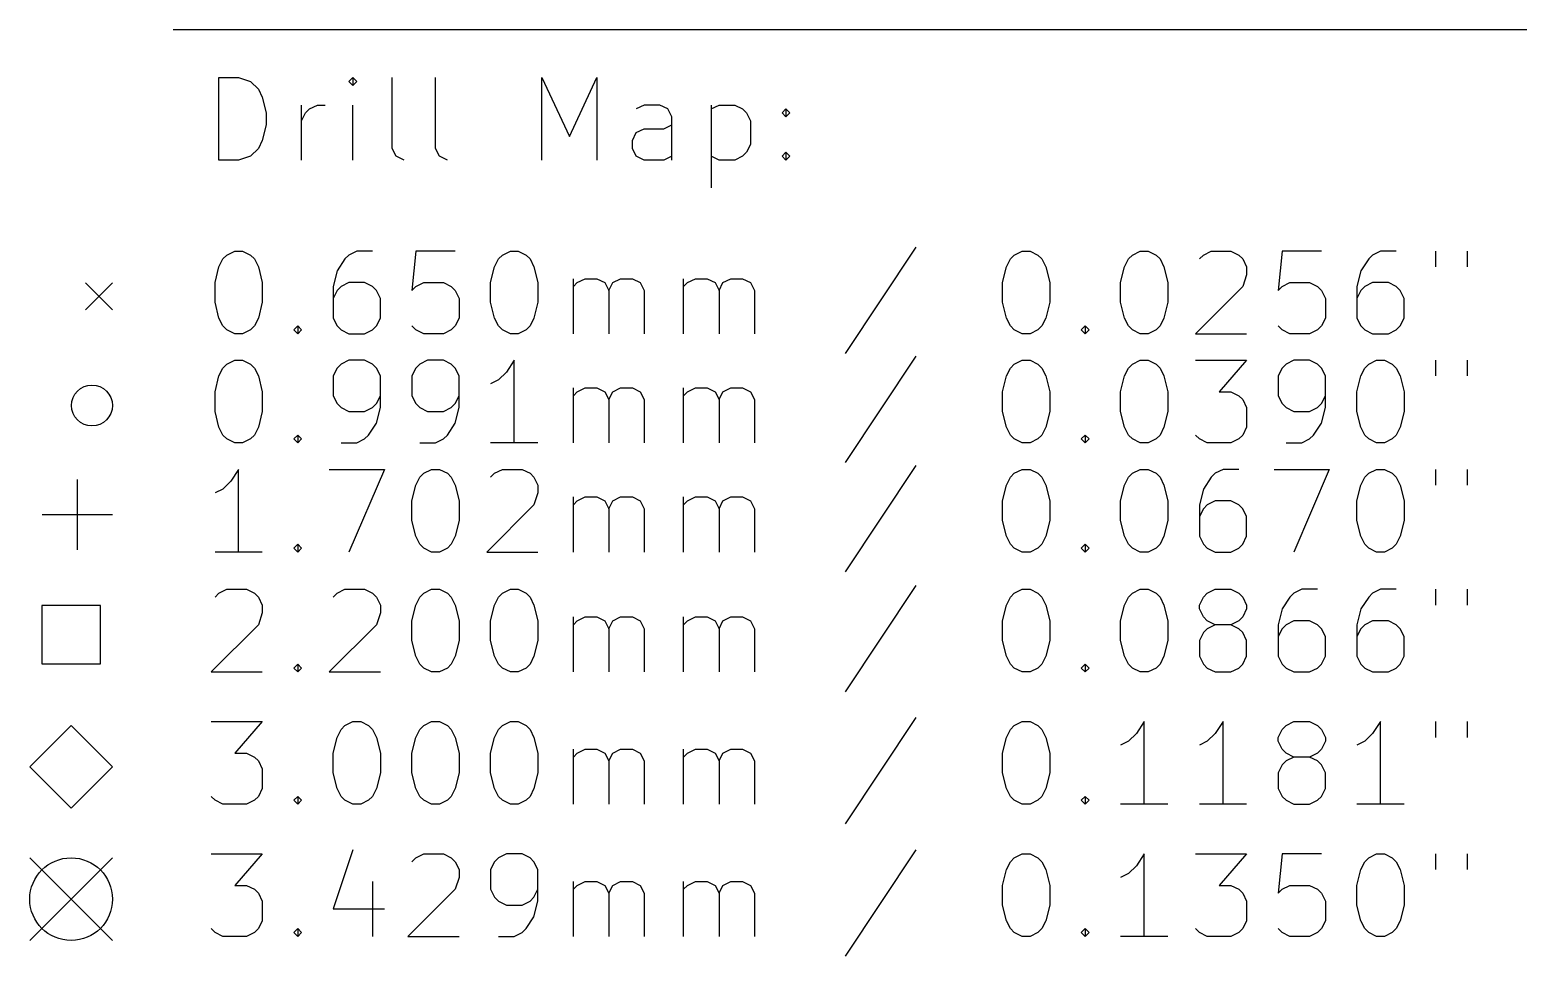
# Model space of a CAD drawing. Extents: x 72.3 to 144.3, y -105.6 to -13.5.
# Drawn here: x 72.33 to 108.33, y -105.29 to -82.88 of the extents above; entities that cross this region are included whole.
import ezdxf

# ---------------------------------------------------------------- set-up
doc = ezdxf.new("R2010")
doc.units = 0
doc.layers.add('BLACK', color=7, linetype='CONTINUOUS')

msp = doc.modelspace()

# ---------------------------------------------------------------- linework, layer by layer
at = {"layer": 'BLACK', "linetype": 'CONTINUOUS'}
for p, q in [((140.25, -82.875), (75.7916, -82.875)), ((76.9012, -86.0297), (76.9012, -84.0297)), ((76.9012, -84.0297), (77.3773, -84.0297)), ((77.3773, -84.0297), (77.6631, -84.125)), ((77.6631, -84.125), (77.8535, -84.3154)), ((80.1392, -84.0297), (80.044, -84.125)), ((80.044, -84.125), (80.1392, -84.2202)), ((80.2345, -84.125), (80.1392, -84.0297)), ((80.1392, -84.0297), (80.1392, -84.2202)), ((80.1392, -84.2202), (80.2345, -84.125)), ((81.0916, -85.744), (81.0916, -84.0297)), ((82.1392, -85.744), (82.1392, -84.0297)), ((84.7107, -86.0297), (84.7107, -84.0297)), ((84.7107, -84.0297), (85.3773, -85.4583)), ((85.3773, -85.4583), (86.044, -84.0297)), ((86.044, -84.0297), (86.044, -86.0297)), ((77.8535, -84.3154), (77.9488, -84.5059)), ((77.9488, -84.5059), (78.044, -84.8869)), ((78.044, -84.8869), (78.044, -85.1726)), ((78.9012, -86.0297), (78.9012, -84.6964)), ((78.9012, -85.0773), (78.9964, -84.8869)), ((78.9964, -84.8869), (79.0916, -84.7916)), ((79.0916, -84.7916), (79.2821, -84.6964)), ((79.2821, -84.6964), (79.4726, -84.6964)), ((80.1392, -86.0297), (80.1392, -84.6964)), ((87.1869, -84.6964), (86.9964, -84.7916)), ((87.5678, -84.6964), (87.1869, -84.6964)), ((87.7583, -84.7916), (87.5678, -84.6964)), ((87.8535, -84.9821), (87.7583, -84.7916)), ((88.8059, -84.6964), (88.8059, -86.6964)), ((88.8059, -84.7916), (88.9964, -84.6964)), ((88.9964, -84.6964), (89.3773, -84.6964)), ((89.3773, -84.6964), (89.5678, -84.7916)), ((89.5678, -84.7916), (89.6631, -84.8869)), ((89.6631, -84.8869), (89.7583, -85.0773)), ((90.5202, -84.8869), (90.6154, -84.7916)), ((90.6154, -84.9821), (90.5202, -84.8869)), ((90.6154, -84.7916), (90.7107, -84.8869)), ((90.6154, -84.7916), (90.6154, -84.9821)), ((90.7107, -84.8869), (90.6154, -84.9821)), ((78.044, -85.1726), (77.9488, -85.5535)), ((86.9964, -85.3631), (87.1869, -85.2678)), ((87.1869, -85.2678), (87.6631, -85.2678)), ((87.6631, -85.2678), (87.8535, -85.1726)), ((87.8535, -86.0297), (87.8535, -84.9821)), ((89.7583, -85.0773), (89.7583, -85.6488)), ((77.9488, -85.5535), (77.8535, -85.744)), ((86.9012, -85.5535), (86.9964, -85.3631)), ((86.9012, -85.744), (86.9012, -85.5535)), ((89.7583, -85.6488), (89.6631, -85.8392)), ((77.3773, -86.0297), (76.9012, -86.0297)), ((77.6631, -85.9345), (77.3773, -86.0297)), ((77.8535, -85.744), (77.6631, -85.9345)), ((81.1869, -85.9345), (81.0916, -85.744)), ((81.3773, -86.0297), (81.1869, -85.9345)), ((82.2345, -85.9345), (82.1392, -85.744)), ((82.425, -86.0297), (82.2345, -85.9345)), ((86.9964, -85.9345), (86.9012, -85.744)), ((87.1869, -86.0297), (86.9964, -85.9345)), ((87.6631, -86.0297), (87.1869, -86.0297)), ((87.8535, -85.9345), (87.6631, -86.0297)), ((88.9964, -86.0297), (88.8059, -85.9345)), ((89.3773, -86.0297), (88.9964, -86.0297)), ((89.5678, -85.9345), (89.3773, -86.0297)), ((89.6631, -85.8392), (89.5678, -85.9345)), ((90.5202, -85.9345), (90.6154, -85.8392)), ((90.6154, -86.0297), (90.5202, -85.9345)), ((90.6154, -85.8392), (90.7107, -85.9345)), ((90.6154, -85.8392), (90.6154, -86.0297)), ((90.7107, -85.9345), (90.6154, -86.0297)), ((93.7583, -88.1345), (92.044, -90.7059)), ((76.9012, -88.6107), (76.9964, -88.4202)), ((76.9964, -88.4202), (77.0916, -88.325)), ((77.0916, -88.325), (77.2821, -88.2297)), ((77.2821, -88.2297), (77.4726, -88.2297)), ((77.4726, -88.2297), (77.6631, -88.325)), ((77.6631, -88.325), (77.7583, -88.4202)), ((77.7583, -88.4202), (77.8535, -88.6107)), ((79.9488, -88.4202), (79.7583, -88.7059)), ((80.044, -88.325), (79.9488, -88.4202)), ((80.2345, -88.2297), (80.044, -88.325)), ((80.6154, -88.2297), (80.2345, -88.2297)), ((81.6631, -88.2297), (81.5678, -89.1821)), ((82.6154, -88.2297), (81.6631, -88.2297)), ((83.5678, -88.6107), (83.6631, -88.4202)), ((83.6631, -88.4202), (83.7583, -88.325)), ((83.7583, -88.325), (83.9488, -88.2297)), ((83.9488, -88.2297), (84.1392, -88.2297)), ((84.1392, -88.2297), (84.3297, -88.325)), ((84.3297, -88.325), (84.425, -88.4202)), ((84.425, -88.4202), (84.5202, -88.6107)), ((95.9488, -88.6107), (96.044, -88.4202)), ((96.044, -88.4202), (96.1392, -88.325)), ((96.1392, -88.325), (96.3297, -88.2297)), ((96.3297, -88.2297), (96.5202, -88.2297)), ((96.5202, -88.2297), (96.7107, -88.325)), ((96.7107, -88.325), (96.8059, -88.4202)), ((96.8059, -88.4202), (96.9012, -88.6107)), ((98.8059, -88.6107), (98.9012, -88.4202)), ((98.9012, -88.4202), (98.9964, -88.325)), ((98.9964, -88.325), (99.1869, -88.2297)), ((99.1869, -88.2297), (99.3773, -88.2297)), ((99.3773, -88.2297), (99.5678, -88.325)), ((99.5678, -88.325), (99.6631, -88.4202)), ((99.6631, -88.4202), (99.7583, -88.6107)), ((100.615, -88.4202), (100.711, -88.325)), ((100.711, -88.325), (100.901, -88.2297)), ((100.901, -88.2297), (101.377, -88.2297)), ((101.377, -88.2297), (101.568, -88.325)), ((101.568, -88.325), (101.663, -88.4202)), ((101.663, -88.4202), (101.758, -88.6107)), ((102.615, -88.2297), (102.52, -89.1821)), ((103.568, -88.2297), (102.615, -88.2297)), ((104.711, -88.4202), (104.52, -88.7059)), ((104.806, -88.325), (104.711, -88.4202)), ((104.996, -88.2297), (104.806, -88.325)), ((105.377, -88.2297), (104.996, -88.2297)), ((106.33, -88.2297), (106.33, -88.6107)), ((107.092, -88.2297), (107.092, -88.6107)), ((76.8059, -88.9916), (76.9012, -88.6107)), ((77.8535, -88.6107), (77.9488, -88.9916)), ((79.7583, -88.7059), (79.6631, -89.0869)), ((83.4726, -88.9916), (83.5678, -88.6107)), ((84.5202, -88.6107), (84.6154, -88.9916)), ((85.4726, -90.2297), (85.4726, -88.8964)), ((85.5678, -88.9916), (85.7583, -88.8964)), ((85.7583, -88.8964), (86.044, -88.8964)), ((86.044, -88.8964), (86.2345, -88.9916)), ((86.425, -88.9916), (86.6154, -88.8964)), ((86.6154, -88.8964), (86.9012, -88.8964)), ((86.9012, -88.8964), (87.0916, -88.9916)), ((88.1392, -90.2297), (88.1392, -88.8964)), ((88.2345, -88.9916), (88.425, -88.8964)), ((88.425, -88.8964), (88.7107, -88.8964)), ((88.7107, -88.8964), (88.9012, -88.9916)), ((89.0916, -88.9916), (89.2821, -88.8964)), ((89.2821, -88.8964), (89.5678, -88.8964)), ((89.5678, -88.8964), (89.7583, -88.9916)), ((95.8535, -88.9916), (95.9488, -88.6107)), ((96.9012, -88.6107), (96.9964, -88.9916)), ((98.7107, -88.9916), (98.8059, -88.6107)), ((99.7583, -88.6107), (99.8535, -88.9916)), ((101.758, -88.8012), (101.663, -89.0869)), ((101.758, -88.6107), (101.758, -88.8012)), ((104.52, -88.7059), (104.425, -89.0869)), ((73.675, -89), (74.325, -89.65)), ((74.325, -89), (73.675, -89.65)), ((76.8059, -89.4678), (76.8059, -88.9916)), ((77.9488, -88.9916), (77.9488, -89.4678)), ((79.6631, -89.0869), (79.6631, -89.8488)), ((79.7583, -89.1821), (79.6631, -89.3726)), ((79.8535, -89.0869), (79.7583, -89.1821)), ((80.044, -88.9916), (79.8535, -89.0869)), ((80.425, -88.9916), (80.044, -88.9916)), ((80.6154, -89.0869), (80.425, -88.9916)), ((80.7107, -89.1821), (80.6154, -89.0869)), ((80.8059, -89.3726), (80.7107, -89.1821)), ((81.5678, -89.1821), (81.6631, -89.0869)), ((81.6631, -89.0869), (81.8535, -88.9916)), ((81.8535, -88.9916), (82.3297, -88.9916)), ((82.3297, -88.9916), (82.5202, -89.0869)), ((82.5202, -89.0869), (82.6154, -89.1821)), ((82.6154, -89.1821), (82.7107, -89.3726)), ((83.4726, -89.4678), (83.4726, -88.9916)), ((84.6154, -88.9916), (84.6154, -89.4678)), ((85.4726, -89.0869), (85.5678, -88.9916)), ((86.2345, -88.9916), (86.3297, -89.1821)), ((86.3297, -89.1821), (86.425, -88.9916)), ((86.3297, -89.1821), (86.3297, -90.2297)), ((87.0916, -88.9916), (87.1869, -89.1821)), ((87.1869, -89.1821), (87.1869, -90.2297)), ((88.1392, -89.0869), (88.2345, -88.9916)), ((88.9012, -88.9916), (88.9964, -89.1821)), ((88.9964, -89.1821), (89.0916, -88.9916)), ((88.9964, -89.1821), (88.9964, -90.2297)), ((89.7583, -88.9916), (89.8535, -89.1821)), ((89.8535, -89.1821), (89.8535, -90.2297)), ((95.8535, -89.4678), (95.8535, -88.9916)), ((96.9964, -88.9916), (96.9964, -89.4678)), ((98.7107, -89.4678), (98.7107, -88.9916)), ((99.8535, -88.9916), (99.8535, -89.4678)), ((101.663, -89.0869), (100.52, -90.2297)), ((102.52, -89.1821), (102.615, -89.0869)), ((102.615, -89.0869), (102.806, -88.9916)), ((102.806, -88.9916), (103.282, -88.9916)), ((103.282, -88.9916), (103.473, -89.0869)), ((103.473, -89.0869), (103.568, -89.1821)), ((103.568, -89.1821), (103.663, -89.3726)), ((104.425, -89.0869), (104.425, -89.8488)), ((104.52, -89.1821), (104.425, -89.3726)), ((104.615, -89.0869), (104.52, -89.1821)), ((104.806, -88.9916), (104.615, -89.0869)), ((105.187, -88.9916), (104.806, -88.9916)), ((105.377, -89.0869), (105.187, -88.9916)), ((105.473, -89.1821), (105.377, -89.0869)), ((105.568, -89.3726), (105.473, -89.1821)), ((76.9012, -89.8488), (76.8059, -89.4678)), ((77.9488, -89.4678), (77.8535, -89.8488)), ((80.8059, -89.8488), (80.8059, -89.3726)), ((82.7107, -89.3726), (82.7107, -89.8488)), ((83.5678, -89.8488), (83.4726, -89.4678)), ((84.6154, -89.4678), (84.5202, -89.8488)), ((95.9488, -89.8488), (95.8535, -89.4678)), ((96.9964, -89.4678), (96.9012, -89.8488)), ((98.8059, -89.8488), (98.7107, -89.4678)), ((99.8535, -89.4678), (99.7583, -89.8488)), ((103.663, -89.3726), (103.663, -89.8488)), ((105.568, -89.8488), (105.568, -89.3726)), ((76.9964, -90.0392), (76.9012, -89.8488)), ((77.8535, -89.8488), (77.7583, -90.0392)), ((79.6631, -89.8488), (79.7583, -90.0392)), ((80.7107, -90.0392), (80.8059, -89.8488)), ((82.7107, -89.8488), (82.6154, -90.0392)), ((83.6631, -90.0392), (83.5678, -89.8488)), ((84.5202, -89.8488), (84.425, -90.0392)), ((96.044, -90.0392), (95.9488, -89.8488)), ((96.9012, -89.8488), (96.8059, -90.0392)), ((98.9012, -90.0392), (98.8059, -89.8488)), ((99.7583, -89.8488), (99.6631, -90.0392)), ((103.663, -89.8488), (103.568, -90.0392)), ((104.425, -89.8488), (104.52, -90.0392)), ((105.473, -90.0392), (105.568, -89.8488)), ((77.0916, -90.1345), (76.9964, -90.0392)), ((77.2821, -90.2297), (77.0916, -90.1345)), ((77.4726, -90.2297), (77.2821, -90.2297)), ((77.6631, -90.1345), (77.4726, -90.2297)), ((77.7583, -90.0392), (77.6631, -90.1345)), ((78.7107, -90.1345), (78.8059, -90.0392)), ((78.8059, -90.2297), (78.7107, -90.1345)), ((78.8059, -90.0392), (78.9012, -90.1345)), ((78.8059, -90.0392), (78.8059, -90.2297)), ((78.9012, -90.1345), (78.8059, -90.2297)), ((79.7583, -90.0392), (79.8535, -90.1345)), ((79.8535, -90.1345), (80.044, -90.2297)), ((80.044, -90.2297), (80.425, -90.2297)), ((80.425, -90.2297), (80.6154, -90.1345)), ((80.6154, -90.1345), (80.7107, -90.0392)), ((81.6631, -90.1345), (81.5678, -90.0392)), ((81.8535, -90.2297), (81.6631, -90.1345)), ((82.3297, -90.2297), (81.8535, -90.2297)), ((82.5202, -90.1345), (82.3297, -90.2297)), ((82.6154, -90.0392), (82.5202, -90.1345)), ((83.7583, -90.1345), (83.6631, -90.0392)), ((83.9488, -90.2297), (83.7583, -90.1345)), ((84.1392, -90.2297), (83.9488, -90.2297)), ((84.3297, -90.1345), (84.1392, -90.2297)), ((84.425, -90.0392), (84.3297, -90.1345)), ((96.1392, -90.1345), (96.044, -90.0392)), ((96.3297, -90.2297), (96.1392, -90.1345)), ((96.5202, -90.2297), (96.3297, -90.2297)), ((96.7107, -90.1345), (96.5202, -90.2297)), ((96.8059, -90.0392), (96.7107, -90.1345)), ((97.7583, -90.1345), (97.8535, -90.0392)), ((97.8535, -90.2297), (97.7583, -90.1345)), ((97.8535, -90.0392), (97.9488, -90.1345)), ((97.8535, -90.0392), (97.8535, -90.2297)), ((97.9488, -90.1345), (97.8535, -90.2297)), ((98.9964, -90.1345), (98.9012, -90.0392)), ((99.1869, -90.2297), (98.9964, -90.1345)), ((99.3773, -90.2297), (99.1869, -90.2297)), ((99.5678, -90.1345), (99.3773, -90.2297)), ((99.6631, -90.0392), (99.5678, -90.1345)), ((100.52, -90.2297), (101.758, -90.2297)), ((102.615, -90.1345), (102.52, -90.0392)), ((102.806, -90.2297), (102.615, -90.1345)), ((103.282, -90.2297), (102.806, -90.2297)), ((103.473, -90.1345), (103.282, -90.2297)), ((103.568, -90.0392), (103.473, -90.1345)), ((104.52, -90.0392), (104.615, -90.1345)), ((104.615, -90.1345), (104.806, -90.2297)), ((104.806, -90.2297), (105.187, -90.2297)), ((105.187, -90.2297), (105.377, -90.1345)), ((105.377, -90.1345), (105.473, -90.0392)), ((76.9012, -91.2507), (76.9964, -91.0602)), ((76.9964, -91.0602), (77.0916, -90.965)), ((77.0916, -90.965), (77.2821, -90.8697)), ((77.2821, -90.8697), (77.4726, -90.8697)), ((77.4726, -90.8697), (77.6631, -90.965)), ((77.6631, -90.965), (77.7583, -91.0602)), ((77.7583, -91.0602), (77.8535, -91.2507)), ((79.7583, -91.0602), (79.6631, -91.2507)), ((79.8535, -90.965), (79.7583, -91.0602)), ((80.044, -90.8697), (79.8535, -90.965)), ((80.425, -90.8697), (80.044, -90.8697)), ((80.6154, -90.965), (80.425, -90.8697)), ((80.7107, -91.0602), (80.6154, -90.965)), ((80.8059, -91.2507), (80.7107, -91.0602)), ((81.6631, -91.0602), (81.5678, -91.2507)), ((81.7583, -90.965), (81.6631, -91.0602)), ((81.9488, -90.8697), (81.7583, -90.965)), ((82.3297, -90.8697), (81.9488, -90.8697)), ((82.5202, -90.965), (82.3297, -90.8697)), ((82.6154, -91.0602), (82.5202, -90.965)), ((82.7107, -91.2507), (82.6154, -91.0602)), ((84.044, -90.8697), (83.8535, -91.1554)), ((84.044, -92.8697), (84.044, -90.8697)), ((93.7583, -90.7745), (92.044, -93.3459)), ((95.9488, -91.2507), (96.044, -91.0602)), ((96.044, -91.0602), (96.1392, -90.965)), ((96.1392, -90.965), (96.3297, -90.8697)), ((96.3297, -90.8697), (96.5202, -90.8697)), ((96.5202, -90.8697), (96.7107, -90.965)), ((96.7107, -90.965), (96.8059, -91.0602)), ((96.8059, -91.0602), (96.9012, -91.2507)), ((98.8059, -91.2507), (98.9012, -91.0602)), ((98.9012, -91.0602), (98.9964, -90.965)), ((98.9964, -90.965), (99.1869, -90.8697)), ((99.1869, -90.8697), (99.3773, -90.8697)), ((99.3773, -90.8697), (99.5678, -90.965)), ((99.5678, -90.965), (99.6631, -91.0602)), ((99.6631, -91.0602), (99.7583, -91.2507)), ((100.52, -90.8697), (101.758, -90.8697)), ((101.758, -90.8697), (101.092, -91.6316)), ((102.615, -91.0602), (102.52, -91.2507)), ((102.711, -90.965), (102.615, -91.0602)), ((102.901, -90.8697), (102.711, -90.965)), ((103.282, -90.8697), (102.901, -90.8697)), ((103.473, -90.965), (103.282, -90.8697)), ((103.568, -91.0602), (103.473, -90.965)), ((103.663, -91.2507), (103.568, -91.0602)), ((104.52, -91.2507), (104.615, -91.0602)), ((104.615, -91.0602), (104.711, -90.965)), ((104.711, -90.965), (104.901, -90.8697)), ((104.901, -90.8697), (105.092, -90.8697)), ((105.092, -90.8697), (105.282, -90.965)), ((105.282, -90.965), (105.377, -91.0602)), ((105.377, -91.0602), (105.473, -91.2507)), ((106.33, -90.8697), (106.33, -91.2507)), ((107.092, -90.8697), (107.092, -91.2507)), ((76.8059, -91.6316), (76.9012, -91.2507)), ((77.8535, -91.2507), (77.9488, -91.6316)), ((79.6631, -91.2507), (79.6631, -91.7269)), ((80.8059, -92.0126), (80.8059, -91.2507)), ((81.5678, -91.2507), (81.5678, -91.7269)), ((82.7107, -92.0126), (82.7107, -91.2507)), ((83.6631, -91.3459), (83.4726, -91.4412)), ((83.8535, -91.1554), (83.6631, -91.3459)), ((95.8535, -91.6316), (95.9488, -91.2507)), ((96.9012, -91.2507), (96.9964, -91.6316)), ((98.7107, -91.6316), (98.8059, -91.2507)), ((99.7583, -91.2507), (99.8535, -91.6316)), ((102.52, -91.2507), (102.52, -91.7269)), ((103.663, -92.0126), (103.663, -91.2507)), ((104.425, -91.6316), (104.52, -91.2507)), ((105.473, -91.2507), (105.568, -91.6316)), ((76.8059, -92.1078), (76.8059, -91.6316)), ((77.9488, -91.6316), (77.9488, -92.1078)), ((79.6631, -91.7269), (79.7583, -91.9173)), ((80.7107, -91.9173), (80.8059, -91.7269)), ((81.5678, -91.7269), (81.6631, -91.9173)), ((82.6154, -91.9173), (82.7107, -91.7269)), ((85.4726, -92.8697), (85.4726, -91.5364)), ((85.4726, -91.7269), (85.5678, -91.6316)), ((85.5678, -91.6316), (85.7583, -91.5364)), ((85.7583, -91.5364), (86.044, -91.5364)), ((86.044, -91.5364), (86.2345, -91.6316)), ((86.2345, -91.6316), (86.3297, -91.8221)), ((86.3297, -91.8221), (86.425, -91.6316)), ((86.425, -91.6316), (86.6154, -91.5364)), ((86.6154, -91.5364), (86.9012, -91.5364)), ((86.9012, -91.5364), (87.0916, -91.6316)), ((87.0916, -91.6316), (87.1869, -91.8221)), ((88.1392, -92.8697), (88.1392, -91.5364)), ((88.1392, -91.7269), (88.2345, -91.6316)), ((88.2345, -91.6316), (88.425, -91.5364)), ((88.425, -91.5364), (88.7107, -91.5364)), ((88.7107, -91.5364), (88.9012, -91.6316)), ((88.9012, -91.6316), (88.9964, -91.8221)), ((88.9964, -91.8221), (89.0916, -91.6316)), ((89.0916, -91.6316), (89.2821, -91.5364)), ((89.2821, -91.5364), (89.5678, -91.5364)), ((89.5678, -91.5364), (89.7583, -91.6316)), ((89.7583, -91.6316), (89.8535, -91.8221)), ((95.8535, -92.1078), (95.8535, -91.6316)), ((96.9964, -91.6316), (96.9964, -92.1078)), ((98.7107, -92.1078), (98.7107, -91.6316)), ((99.8535, -91.6316), (99.8535, -92.1078)), ((101.092, -91.6316), (101.377, -91.6316)), ((101.377, -91.6316), (101.568, -91.7269)), ((101.568, -91.7269), (101.663, -91.8221)), ((102.52, -91.7269), (102.615, -91.9173)), ((103.568, -91.9173), (103.663, -91.7269)), ((104.425, -92.1078), (104.425, -91.6316)), ((105.568, -91.6316), (105.568, -92.1078)), ((76.9012, -92.4888), (76.8059, -92.1078)), ((77.9488, -92.1078), (77.8535, -92.4888)), ((79.7583, -91.9173), (79.8535, -92.0126)), ((79.8535, -92.0126), (80.044, -92.1078)), ((80.044, -92.1078), (80.425, -92.1078)), ((80.425, -92.1078), (80.6154, -92.0126)), ((80.6154, -92.0126), (80.7107, -91.9173)), ((80.7107, -92.3935), (80.8059, -92.0126)), ((81.6631, -91.9173), (81.7583, -92.0126)), ((81.7583, -92.0126), (81.9488, -92.1078)), ((81.9488, -92.1078), (82.3297, -92.1078)), ((82.3297, -92.1078), (82.5202, -92.0126)), ((82.5202, -92.0126), (82.6154, -91.9173)), ((82.6154, -92.3935), (82.7107, -92.0126)), ((86.3297, -91.8221), (86.3297, -92.8697)), ((87.1869, -91.8221), (87.1869, -92.8697)), ((88.9964, -91.8221), (88.9964, -92.8697)), ((89.8535, -91.8221), (89.8535, -92.8697)), ((95.9488, -92.4888), (95.8535, -92.1078)), ((96.9964, -92.1078), (96.9012, -92.4888)), ((98.8059, -92.4888), (98.7107, -92.1078)), ((99.8535, -92.1078), (99.7583, -92.4888)), ((101.663, -91.8221), (101.758, -92.0126)), ((101.758, -92.0126), (101.758, -92.4888)), ((102.615, -91.9173), (102.711, -92.0126)), ((102.711, -92.0126), (102.901, -92.1078)), ((102.901, -92.1078), (103.282, -92.1078)), ((103.282, -92.1078), (103.473, -92.0126)), ((103.473, -92.0126), (103.568, -91.9173)), ((103.568, -92.3935), (103.663, -92.0126)), ((104.52, -92.4888), (104.425, -92.1078)), ((105.568, -92.1078), (105.473, -92.4888)), ((76.9964, -92.6792), (76.9012, -92.4888)), ((77.8535, -92.4888), (77.7583, -92.6792)), ((80.5202, -92.6792), (80.7107, -92.3935)), ((82.425, -92.6792), (82.6154, -92.3935)), ((96.044, -92.6792), (95.9488, -92.4888)), ((96.9012, -92.4888), (96.8059, -92.6792)), ((98.9012, -92.6792), (98.8059, -92.4888)), ((99.7583, -92.4888), (99.6631, -92.6792)), ((101.758, -92.4888), (101.663, -92.6792)), ((103.377, -92.6792), (103.568, -92.3935)), ((104.615, -92.6792), (104.52, -92.4888)), ((105.473, -92.4888), (105.377, -92.6792)), ((77.0916, -92.7745), (76.9964, -92.6792)), ((77.2821, -92.8697), (77.0916, -92.7745)), ((77.4726, -92.8697), (77.2821, -92.8697)), ((77.6631, -92.7745), (77.4726, -92.8697)), ((77.7583, -92.6792), (77.6631, -92.7745)), ((78.7107, -92.7745), (78.8059, -92.6792)), ((78.8059, -92.8697), (78.7107, -92.7745)), ((78.8059, -92.6792), (78.9012, -92.7745)), ((78.8059, -92.6792), (78.8059, -92.8697)), ((78.9012, -92.7745), (78.8059, -92.8697)), ((79.8535, -92.8697), (80.2345, -92.8697)), ((80.2345, -92.8697), (80.425, -92.7745)), ((80.425, -92.7745), (80.5202, -92.6792)), ((81.7583, -92.8697), (82.1392, -92.8697)), ((82.1392, -92.8697), (82.3297, -92.7745)), ((82.3297, -92.7745), (82.425, -92.6792)), ((84.6154, -92.8697), (83.4726, -92.8697)), ((96.1392, -92.7745), (96.044, -92.6792)), ((96.3297, -92.8697), (96.1392, -92.7745)), ((96.5202, -92.8697), (96.3297, -92.8697)), ((96.7107, -92.7745), (96.5202, -92.8697)), ((96.8059, -92.6792), (96.7107, -92.7745)), ((97.7583, -92.7745), (97.8535, -92.6792)), ((97.8535, -92.8697), (97.7583, -92.7745)), ((97.8535, -92.6792), (97.9488, -92.7745)), ((97.8535, -92.6792), (97.8535, -92.8697)), ((97.9488, -92.7745), (97.8535, -92.8697)), ((98.9964, -92.7745), (98.9012, -92.6792)), ((99.1869, -92.8697), (98.9964, -92.7745)), ((99.3773, -92.8697), (99.1869, -92.8697)), ((99.5678, -92.7745), (99.3773, -92.8697)), ((99.6631, -92.6792), (99.5678, -92.7745)), ((100.615, -92.7745), (100.52, -92.6792)), ((100.806, -92.8697), (100.615, -92.7745)), ((101.377, -92.8697), (100.806, -92.8697)), ((101.568, -92.7745), (101.377, -92.8697)), ((101.663, -92.6792), (101.568, -92.7745)), ((102.711, -92.8697), (103.092, -92.8697)), ((103.092, -92.8697), (103.282, -92.7745)), ((103.282, -92.7745), (103.377, -92.6792)), ((104.711, -92.7745), (104.615, -92.6792)), ((104.901, -92.8697), (104.711, -92.7745)), ((105.092, -92.8697), (104.901, -92.8697)), ((105.282, -92.7745), (105.092, -92.8697)), ((105.377, -92.6792), (105.282, -92.7745)), ((77.3773, -93.5097), (77.1869, -93.7954)), ((77.3773, -95.5097), (77.3773, -93.5097)), ((79.5678, -93.5097), (80.9012, -93.5097)), ((80.9012, -93.5097), (80.044, -95.5097)), ((81.7583, -93.7002), (81.8535, -93.605)), ((81.8535, -93.605), (82.044, -93.5097)), ((82.044, -93.5097), (82.2345, -93.5097)), ((82.2345, -93.5097), (82.425, -93.605)), ((82.425, -93.605), (82.5202, -93.7002)), ((83.4726, -93.7002), (83.5678, -93.605)), ((83.5678, -93.605), (83.7583, -93.5097)), ((83.7583, -93.5097), (84.2345, -93.5097)), ((84.2345, -93.5097), (84.425, -93.605)), ((84.425, -93.605), (84.5202, -93.7002)), ((93.7583, -93.4145), (92.044, -95.9859)), ((96.044, -93.7002), (96.1392, -93.605)), ((96.1392, -93.605), (96.3297, -93.5097)), ((96.3297, -93.5097), (96.5202, -93.5097)), ((96.5202, -93.5097), (96.7107, -93.605)), ((96.7107, -93.605), (96.8059, -93.7002)), ((98.9012, -93.7002), (98.9964, -93.605)), ((98.9964, -93.605), (99.1869, -93.5097)), ((99.1869, -93.5097), (99.3773, -93.5097)), ((99.3773, -93.5097), (99.5678, -93.605)), ((99.5678, -93.605), (99.6631, -93.7002)), ((100.996, -93.605), (100.901, -93.7002)), ((101.187, -93.5097), (100.996, -93.605)), ((101.568, -93.5097), (101.187, -93.5097)), ((102.425, -93.5097), (103.758, -93.5097)), ((103.758, -93.5097), (102.901, -95.5097)), ((104.615, -93.7002), (104.711, -93.605)), ((104.711, -93.605), (104.901, -93.5097)), ((104.901, -93.5097), (105.092, -93.5097)), ((105.092, -93.5097), (105.282, -93.605)), ((105.282, -93.605), (105.377, -93.7002)), ((106.33, -93.5097), (106.33, -93.8907)), ((107.092, -93.5097), (107.092, -93.8907)), ((73.4741, -93.7541), (73.4741, -95.4559)), ((77.1869, -93.7954), (76.9964, -93.9859)), ((81.5678, -94.2716), (81.6631, -93.8907)), ((81.6631, -93.8907), (81.7583, -93.7002)), ((82.5202, -93.7002), (82.6154, -93.8907)), ((82.6154, -93.8907), (82.7107, -94.2716)), ((84.5202, -93.7002), (84.6154, -93.8907)), ((84.6154, -93.8907), (84.6154, -94.0812)), ((95.8535, -94.2716), (95.9488, -93.8907)), ((95.9488, -93.8907), (96.044, -93.7002)), ((96.8059, -93.7002), (96.9012, -93.8907)), ((96.9012, -93.8907), (96.9964, -94.2716)), ((98.7107, -94.2716), (98.8059, -93.8907)), ((98.8059, -93.8907), (98.9012, -93.7002)), ((99.6631, -93.7002), (99.7583, -93.8907)), ((99.7583, -93.8907), (99.8535, -94.2716)), ((100.901, -93.7002), (100.711, -93.9859)), ((104.425, -94.2716), (104.52, -93.8907)), ((104.52, -93.8907), (104.615, -93.7002)), ((105.377, -93.7002), (105.473, -93.8907)), ((105.473, -93.8907), (105.568, -94.2716)), ((76.9964, -93.9859), (76.8059, -94.0812)), ((81.5678, -94.7478), (81.5678, -94.2716)), ((82.7107, -94.2716), (82.7107, -94.7478)), ((84.6154, -94.0812), (84.5202, -94.3669)), ((85.4726, -95.5097), (85.4726, -94.1764)), ((85.4726, -94.3669), (85.5678, -94.2716)), ((85.5678, -94.2716), (85.7583, -94.1764)), ((85.7583, -94.1764), (86.044, -94.1764)), ((86.044, -94.1764), (86.2345, -94.2716)), ((86.2345, -94.2716), (86.3297, -94.4621)), ((86.3297, -94.4621), (86.425, -94.2716)), ((86.425, -94.2716), (86.6154, -94.1764)), ((86.6154, -94.1764), (86.9012, -94.1764)), ((86.9012, -94.1764), (87.0916, -94.2716)), ((87.0916, -94.2716), (87.1869, -94.4621)), ((88.1392, -95.5097), (88.1392, -94.1764)), ((88.1392, -94.3669), (88.2345, -94.2716)), ((88.2345, -94.2716), (88.425, -94.1764)), ((88.425, -94.1764), (88.7107, -94.1764)), ((88.7107, -94.1764), (88.9012, -94.2716)), ((88.9012, -94.2716), (88.9964, -94.4621)), ((88.9964, -94.4621), (89.0916, -94.2716)), ((89.0916, -94.2716), (89.2821, -94.1764)), ((89.2821, -94.1764), (89.5678, -94.1764)), ((89.5678, -94.1764), (89.7583, -94.2716)), ((89.7583, -94.2716), (89.8535, -94.4621)), ((95.8535, -94.7478), (95.8535, -94.2716)), ((96.9964, -94.2716), (96.9964, -94.7478)), ((98.7107, -94.7478), (98.7107, -94.2716)), ((99.8535, -94.2716), (99.8535, -94.7478)), ((100.711, -93.9859), (100.615, -94.3669)), ((100.996, -94.2716), (100.806, -94.3669)), ((101.377, -94.2716), (100.996, -94.2716)), ((101.568, -94.3669), (101.377, -94.2716)), ((104.425, -94.7478), (104.425, -94.2716)), ((105.568, -94.2716), (105.568, -94.7478)), ((72.6232, -94.605), (74.325, -94.605)), ((84.5202, -94.3669), (83.3773, -95.5097)), ((86.3297, -94.4621), (86.3297, -95.5097)), ((87.1869, -94.4621), (87.1869, -95.5097)), ((88.9964, -94.4621), (88.9964, -95.5097)), ((89.8535, -94.4621), (89.8535, -95.5097)), ((100.615, -94.3669), (100.615, -95.1288)), ((100.711, -94.4621), (100.615, -94.6526)), ((100.806, -94.3669), (100.711, -94.4621)), ((101.663, -94.4621), (101.568, -94.3669)), ((101.758, -94.6526), (101.663, -94.4621)), ((101.758, -95.1288), (101.758, -94.6526)), ((81.6631, -95.1288), (81.5678, -94.7478)), ((82.7107, -94.7478), (82.6154, -95.1288)), ((95.9488, -95.1288), (95.8535, -94.7478)), ((96.9964, -94.7478), (96.9012, -95.1288)), ((98.8059, -95.1288), (98.7107, -94.7478)), ((99.8535, -94.7478), (99.7583, -95.1288)), ((104.52, -95.1288), (104.425, -94.7478)), ((105.568, -94.7478), (105.473, -95.1288)), ((78.7107, -95.4145), (78.8059, -95.3192)), ((78.8059, -95.3192), (78.9012, -95.4145)), ((78.8059, -95.3192), (78.8059, -95.5097)), ((81.7583, -95.3192), (81.6631, -95.1288)), ((81.8535, -95.4145), (81.7583, -95.3192)), ((82.5202, -95.3192), (82.425, -95.4145)), ((82.6154, -95.1288), (82.5202, -95.3192)), ((96.044, -95.3192), (95.9488, -95.1288)), ((96.1392, -95.4145), (96.044, -95.3192)), ((96.8059, -95.3192), (96.7107, -95.4145)), ((96.9012, -95.1288), (96.8059, -95.3192)), ((97.7583, -95.4145), (97.8535, -95.3192)), ((97.8535, -95.3192), (97.9488, -95.4145)), ((97.8535, -95.3192), (97.8535, -95.5097)), ((98.9012, -95.3192), (98.8059, -95.1288)), ((98.9964, -95.4145), (98.9012, -95.3192)), ((99.6631, -95.3192), (99.5678, -95.4145)), ((99.7583, -95.1288), (99.6631, -95.3192)), ((100.615, -95.1288), (100.711, -95.3192)), ((100.711, -95.3192), (100.806, -95.4145)), ((101.568, -95.4145), (101.663, -95.3192)), ((101.663, -95.3192), (101.758, -95.1288)), ((104.615, -95.3192), (104.52, -95.1288)), ((104.711, -95.4145), (104.615, -95.3192)), ((105.377, -95.3192), (105.282, -95.4145)), ((105.473, -95.1288), (105.377, -95.3192)), ((77.9488, -95.5097), (76.8059, -95.5097)), ((78.8059, -95.5097), (78.7107, -95.4145)), ((78.9012, -95.4145), (78.8059, -95.5097)), ((82.044, -95.5097), (81.8535, -95.4145)), ((82.2345, -95.5097), (82.044, -95.5097)), ((82.425, -95.4145), (82.2345, -95.5097)), ((83.3773, -95.5097), (84.6154, -95.5097)), ((96.3297, -95.5097), (96.1392, -95.4145)), ((96.5202, -95.5097), (96.3297, -95.5097)), ((96.7107, -95.4145), (96.5202, -95.5097)), ((97.8535, -95.5097), (97.7583, -95.4145)), ((97.9488, -95.4145), (97.8535, -95.5097)), ((99.1869, -95.5097), (98.9964, -95.4145)), ((99.3773, -95.5097), (99.1869, -95.5097)), ((99.5678, -95.4145), (99.3773, -95.5097)), ((100.806, -95.4145), (100.996, -95.5097)), ((100.996, -95.5097), (101.377, -95.5097)), ((101.377, -95.5097), (101.568, -95.4145)), ((104.901, -95.5097), (104.711, -95.4145)), ((105.092, -95.5097), (104.901, -95.5097)), ((105.282, -95.4145), (105.092, -95.5097)), ((76.9012, -96.5068), (77.0916, -96.4115)), ((77.0916, -96.4115), (77.5678, -96.4115)), ((77.5678, -96.4115), (77.7583, -96.5068)), ((79.7583, -96.5068), (79.9488, -96.4115)), ((79.9488, -96.4115), (80.425, -96.4115)), ((80.425, -96.4115), (80.6154, -96.5068)), ((81.8535, -96.5068), (82.044, -96.4115)), ((82.044, -96.4115), (82.2345, -96.4115)), ((82.2345, -96.4115), (82.425, -96.5068)), ((83.7583, -96.5068), (83.9488, -96.4115)), ((83.9488, -96.4115), (84.1392, -96.4115)), ((84.1392, -96.4115), (84.3297, -96.5068)), ((93.7583, -96.3163), (92.044, -98.8877)), ((96.1392, -96.5068), (96.3297, -96.4115)), ((96.3297, -96.4115), (96.5202, -96.4115)), ((96.5202, -96.4115), (96.7107, -96.5068)), ((98.9964, -96.5068), (99.1869, -96.4115)), ((99.1869, -96.4115), (99.3773, -96.4115)), ((99.3773, -96.4115), (99.5678, -96.5068)), ((100.806, -96.5068), (100.996, -96.4115)), ((100.996, -96.4115), (101.377, -96.4115)), ((101.377, -96.4115), (101.568, -96.5068)), ((103.092, -96.4115), (102.901, -96.5068)), ((103.473, -96.4115), (103.092, -96.4115)), ((104.996, -96.4115), (104.806, -96.5068)), ((105.377, -96.4115), (104.996, -96.4115)), ((106.33, -96.4115), (106.33, -96.7925)), ((107.092, -96.4115), (107.092, -96.7925)), ((74.0321, -96.7996), (72.6179, -96.7996)), ((72.6179, -96.7996), (72.6179, -98.2139)), ((74.0321, -98.2139), (74.0321, -96.7996)), ((76.8059, -96.602), (76.9012, -96.5068)), ((77.7583, -96.5068), (77.8535, -96.602)), ((77.8535, -96.602), (77.9488, -96.7925)), ((77.9488, -96.7925), (77.9488, -96.983)), ((79.6631, -96.602), (79.7583, -96.5068)), ((80.6154, -96.5068), (80.7107, -96.602)), ((80.7107, -96.602), (80.8059, -96.7925)), ((80.8059, -96.7925), (80.8059, -96.983)), ((81.5678, -97.1734), (81.6631, -96.7925)), ((81.6631, -96.7925), (81.7583, -96.602)), ((81.7583, -96.602), (81.8535, -96.5068)), ((82.425, -96.5068), (82.5202, -96.602)), ((82.5202, -96.602), (82.6154, -96.7925)), ((82.6154, -96.7925), (82.7107, -97.1734)), ((83.4726, -97.1734), (83.5678, -96.7925)), ((83.5678, -96.7925), (83.6631, -96.602)), ((83.6631, -96.602), (83.7583, -96.5068)), ((84.3297, -96.5068), (84.425, -96.602)), ((84.425, -96.602), (84.5202, -96.7925)), ((84.5202, -96.7925), (84.6154, -97.1734)), ((95.8535, -97.1734), (95.9488, -96.7925)), ((95.9488, -96.7925), (96.044, -96.602)), ((96.044, -96.602), (96.1392, -96.5068)), ((96.7107, -96.5068), (96.8059, -96.602)), ((96.8059, -96.602), (96.9012, -96.7925)), ((96.9012, -96.7925), (96.9964, -97.1734)), ((98.7107, -97.1734), (98.8059, -96.7925)), ((98.8059, -96.7925), (98.9012, -96.602)), ((98.9012, -96.602), (98.9964, -96.5068)), ((99.5678, -96.5068), (99.6631, -96.602)), ((99.6631, -96.602), (99.7583, -96.7925)), ((99.7583, -96.7925), (99.8535, -97.1734)), ((100.615, -96.7925), (100.711, -96.602)), ((100.615, -96.8877), (100.615, -96.7925)), ((100.711, -96.602), (100.806, -96.5068)), ((101.568, -96.5068), (101.663, -96.602)), ((101.663, -96.602), (101.758, -96.7925)), ((101.758, -96.7925), (101.758, -96.8877)), ((102.806, -96.602), (102.615, -96.8877)), ((102.901, -96.5068), (102.806, -96.602)), ((104.711, -96.602), (104.52, -96.8877)), ((104.806, -96.5068), (104.711, -96.602)), ((77.9488, -96.983), (77.8535, -97.2687)), ((80.8059, -96.983), (80.7107, -97.2687)), ((81.5678, -97.6496), (81.5678, -97.1734)), ((82.7107, -97.1734), (82.7107, -97.6496)), ((83.4726, -97.6496), (83.4726, -97.1734)), ((84.6154, -97.1734), (84.6154, -97.6496)), ((85.4726, -98.4115), (85.4726, -97.0782)), ((85.4726, -97.2687), (85.5678, -97.1734)), ((85.5678, -97.1734), (85.7583, -97.0782)), ((85.7583, -97.0782), (86.044, -97.0782)), ((86.044, -97.0782), (86.2345, -97.1734)), ((86.2345, -97.1734), (86.3297, -97.3639)), ((86.3297, -97.3639), (86.425, -97.1734)), ((86.425, -97.1734), (86.6154, -97.0782)), ((86.6154, -97.0782), (86.9012, -97.0782)), ((86.9012, -97.0782), (87.0916, -97.1734)), ((87.0916, -97.1734), (87.1869, -97.3639)), ((88.1392, -98.4115), (88.1392, -97.0782)), ((88.1392, -97.2687), (88.2345, -97.1734)), ((88.2345, -97.1734), (88.425, -97.0782)), ((88.425, -97.0782), (88.7107, -97.0782)), ((88.7107, -97.0782), (88.9012, -97.1734)), ((88.9012, -97.1734), (88.9964, -97.3639)), ((88.9964, -97.3639), (89.0916, -97.1734)), ((89.0916, -97.1734), (89.2821, -97.0782)), ((89.2821, -97.0782), (89.5678, -97.0782)), ((89.5678, -97.0782), (89.7583, -97.1734)), ((89.7583, -97.1734), (89.8535, -97.3639)), ((95.8535, -97.6496), (95.8535, -97.1734)), ((96.9964, -97.1734), (96.9964, -97.6496)), ((98.7107, -97.6496), (98.7107, -97.1734)), ((99.8535, -97.1734), (99.8535, -97.6496)), ((100.711, -97.0782), (100.615, -96.8877)), ((100.806, -97.1734), (100.711, -97.0782)), ((100.996, -97.2687), (100.806, -97.1734)), ((101.568, -97.1734), (101.377, -97.2687)), ((101.663, -97.0782), (101.568, -97.1734)), ((101.758, -96.8877), (101.663, -97.0782)), ((102.615, -96.8877), (102.52, -97.2687)), ((102.901, -97.1734), (102.711, -97.2687)), ((103.282, -97.1734), (102.901, -97.1734)), ((103.473, -97.2687), (103.282, -97.1734)), ((104.52, -96.8877), (104.425, -97.2687)), ((104.806, -97.1734), (104.615, -97.2687)), ((105.187, -97.1734), (104.806, -97.1734)), ((105.377, -97.2687), (105.187, -97.1734)), ((77.8535, -97.2687), (76.7107, -98.4115)), ((80.7107, -97.2687), (79.5678, -98.4115)), ((86.3297, -97.3639), (86.3297, -98.4115)), ((87.1869, -97.3639), (87.1869, -98.4115)), ((88.9964, -97.3639), (88.9964, -98.4115)), ((89.8535, -97.3639), (89.8535, -98.4115)), ((100.711, -97.4591), (100.615, -97.6496)), ((100.806, -97.3639), (100.711, -97.4591)), ((100.996, -97.2687), (100.806, -97.3639)), ((101.377, -97.2687), (100.996, -97.2687)), ((101.568, -97.3639), (101.377, -97.2687)), ((101.663, -97.4591), (101.568, -97.3639)), ((101.758, -97.6496), (101.663, -97.4591)), ((102.52, -97.2687), (102.52, -98.0306)), ((102.615, -97.3639), (102.52, -97.5544)), ((102.711, -97.2687), (102.615, -97.3639)), ((103.568, -97.3639), (103.473, -97.2687)), ((103.663, -97.5544), (103.568, -97.3639)), ((103.663, -98.0306), (103.663, -97.5544)), ((104.425, -97.2687), (104.425, -98.0306)), ((104.52, -97.3639), (104.425, -97.5544)), ((104.615, -97.2687), (104.52, -97.3639)), ((105.473, -97.3639), (105.377, -97.2687)), ((105.568, -97.5544), (105.473, -97.3639)), ((105.568, -98.0306), (105.568, -97.5544)), ((81.6631, -98.0306), (81.5678, -97.6496)), ((82.7107, -97.6496), (82.6154, -98.0306)), ((83.5678, -98.0306), (83.4726, -97.6496)), ((84.6154, -97.6496), (84.5202, -98.0306)), ((95.9488, -98.0306), (95.8535, -97.6496)), ((96.9964, -97.6496), (96.9012, -98.0306)), ((98.8059, -98.0306), (98.7107, -97.6496)), ((99.8535, -97.6496), (99.7583, -98.0306)), ((100.615, -97.6496), (100.615, -98.0306)), ((101.758, -98.0306), (101.758, -97.6496)), ((72.6179, -98.2139), (74.0321, -98.2139)), ((78.7107, -98.3163), (78.8059, -98.221)), ((78.8059, -98.221), (78.9012, -98.3163)), ((78.8059, -98.221), (78.8059, -98.4115)), ((81.7583, -98.221), (81.6631, -98.0306)), ((81.8535, -98.3163), (81.7583, -98.221)), ((82.5202, -98.221), (82.425, -98.3163)), ((82.6154, -98.0306), (82.5202, -98.221)), ((83.6631, -98.221), (83.5678, -98.0306)), ((83.7583, -98.3163), (83.6631, -98.221)), ((84.425, -98.221), (84.3297, -98.3163)), ((84.5202, -98.0306), (84.425, -98.221)), ((96.044, -98.221), (95.9488, -98.0306)), ((96.1392, -98.3163), (96.044, -98.221)), ((96.8059, -98.221), (96.7107, -98.3163)), ((96.9012, -98.0306), (96.8059, -98.221)), ((97.7583, -98.3163), (97.8535, -98.221)), ((97.8535, -98.221), (97.9488, -98.3163)), ((97.8535, -98.221), (97.8535, -98.4115)), ((98.9012, -98.221), (98.8059, -98.0306)), ((98.9964, -98.3163), (98.9012, -98.221)), ((99.6631, -98.221), (99.5678, -98.3163)), ((99.7583, -98.0306), (99.6631, -98.221)), ((100.615, -98.0306), (100.711, -98.221)), ((100.711, -98.221), (100.806, -98.3163)), ((101.568, -98.3163), (101.663, -98.221)), ((101.663, -98.221), (101.758, -98.0306)), ((102.52, -98.0306), (102.615, -98.221)), ((102.615, -98.221), (102.711, -98.3163)), ((103.473, -98.3163), (103.568, -98.221)), ((103.568, -98.221), (103.663, -98.0306)), ((104.425, -98.0306), (104.52, -98.221)), ((104.52, -98.221), (104.615, -98.3163)), ((105.377, -98.3163), (105.473, -98.221)), ((105.473, -98.221), (105.568, -98.0306)), ((76.7107, -98.4115), (77.9488, -98.4115)), ((78.8059, -98.4115), (78.7107, -98.3163)), ((78.9012, -98.3163), (78.8059, -98.4115)), ((79.5678, -98.4115), (80.8059, -98.4115)), ((82.044, -98.4115), (81.8535, -98.3163)), ((82.2345, -98.4115), (82.044, -98.4115)), ((82.425, -98.3163), (82.2345, -98.4115)), ((83.9488, -98.4115), (83.7583, -98.3163)), ((84.1392, -98.4115), (83.9488, -98.4115)), ((84.3297, -98.3163), (84.1392, -98.4115)), ((96.3297, -98.4115), (96.1392, -98.3163)), ((96.5202, -98.4115), (96.3297, -98.4115)), ((96.7107, -98.3163), (96.5202, -98.4115)), ((97.8535, -98.4115), (97.7583, -98.3163)), ((97.9488, -98.3163), (97.8535, -98.4115)), ((99.1869, -98.4115), (98.9964, -98.3163)), ((99.3773, -98.4115), (99.1869, -98.4115)), ((99.5678, -98.3163), (99.3773, -98.4115)), ((100.806, -98.3163), (100.996, -98.4115)), ((100.996, -98.4115), (101.377, -98.4115)), ((101.377, -98.4115), (101.568, -98.3163)), ((102.711, -98.3163), (102.901, -98.4115)), ((102.901, -98.4115), (103.282, -98.4115)), ((103.282, -98.4115), (103.473, -98.3163)), ((104.615, -98.3163), (104.806, -98.4115)), ((104.806, -98.4115), (105.187, -98.4115)), ((105.187, -98.4115), (105.377, -98.3163)), ((73.325, -99.7068), (72.325, -100.707)), ((74.325, -100.707), (73.325, -99.7068)), ((76.7107, -99.6115), (77.9488, -99.6115)), ((77.9488, -99.6115), (77.2821, -100.373)), ((79.8535, -99.802), (79.9488, -99.7068)), ((79.9488, -99.7068), (80.1392, -99.6115)), ((80.1392, -99.6115), (80.3297, -99.6115)), ((80.3297, -99.6115), (80.5202, -99.7068)), ((80.5202, -99.7068), (80.6154, -99.802)), ((81.7583, -99.802), (81.8535, -99.7068)), ((81.8535, -99.7068), (82.044, -99.6115)), ((82.044, -99.6115), (82.2345, -99.6115)), ((82.2345, -99.6115), (82.425, -99.7068)), ((82.425, -99.7068), (82.5202, -99.802)), ((83.6631, -99.802), (83.7583, -99.7068)), ((83.7583, -99.7068), (83.9488, -99.6115)), ((83.9488, -99.6115), (84.1392, -99.6115)), ((84.1392, -99.6115), (84.3297, -99.7068)), ((84.3297, -99.7068), (84.425, -99.802)), ((93.7583, -99.5163), (92.044, -102.088)), ((96.044, -99.802), (96.1392, -99.7068)), ((96.1392, -99.7068), (96.3297, -99.6115)), ((96.3297, -99.6115), (96.5202, -99.6115)), ((96.5202, -99.6115), (96.7107, -99.7068)), ((96.7107, -99.7068), (96.8059, -99.802)), ((99.2821, -99.6115), (99.0916, -99.8972)), ((99.2821, -101.612), (99.2821, -99.6115)), ((101.187, -99.6115), (100.996, -99.8972)), ((101.187, -101.612), (101.187, -99.6115)), ((102.615, -99.802), (102.711, -99.7068)), ((102.711, -99.7068), (102.901, -99.6115)), ((102.901, -99.6115), (103.282, -99.6115)), ((103.282, -99.6115), (103.473, -99.7068)), ((103.473, -99.7068), (103.568, -99.802)), ((104.996, -99.6115), (104.806, -99.8972)), ((104.996, -101.612), (104.996, -99.6115)), ((106.33, -99.6115), (106.33, -99.9925)), ((107.092, -99.6115), (107.092, -99.9925)), ((79.6631, -100.373), (79.7583, -99.9925)), ((79.7583, -99.9925), (79.8535, -99.802)), ((80.6154, -99.802), (80.7107, -99.9925)), ((80.7107, -99.9925), (80.8059, -100.373)), ((81.5678, -100.373), (81.6631, -99.9925)), ((81.6631, -99.9925), (81.7583, -99.802)), ((82.5202, -99.802), (82.6154, -99.9925)), ((82.6154, -99.9925), (82.7107, -100.373)), ((83.4726, -100.373), (83.5678, -99.9925)), ((83.5678, -99.9925), (83.6631, -99.802)), ((84.425, -99.802), (84.5202, -99.9925)), ((84.5202, -99.9925), (84.6154, -100.373)), ((95.8535, -100.373), (95.9488, -99.9925)), ((95.9488, -99.9925), (96.044, -99.802)), ((96.8059, -99.802), (96.9012, -99.9925)), ((96.9012, -99.9925), (96.9964, -100.373)), ((99.0916, -99.8972), (98.9012, -100.088)), ((100.996, -99.8972), (100.806, -100.088)), ((102.52, -99.9925), (102.615, -99.802)), ((102.52, -100.088), (102.52, -99.9925)), ((103.568, -99.802), (103.663, -99.9925)), ((103.663, -99.9925), (103.663, -100.088)), ((104.806, -99.8972), (104.615, -100.088)), ((77.2821, -100.373), (77.5678, -100.373)), ((77.5678, -100.373), (77.7583, -100.469)), ((79.6631, -100.85), (79.6631, -100.373)), ((80.8059, -100.373), (80.8059, -100.85)), ((81.5678, -100.85), (81.5678, -100.373)), ((82.7107, -100.373), (82.7107, -100.85)), ((83.4726, -100.85), (83.4726, -100.373)), ((84.6154, -100.373), (84.6154, -100.85)), ((85.4726, -101.612), (85.4726, -100.278)), ((85.4726, -100.469), (85.5678, -100.373)), ((85.5678, -100.373), (85.7583, -100.278)), ((85.7583, -100.278), (86.044, -100.278)), ((86.044, -100.278), (86.2345, -100.373)), ((86.2345, -100.373), (86.3297, -100.564)), ((86.3297, -100.564), (86.425, -100.373)), ((86.425, -100.373), (86.6154, -100.278)), ((86.6154, -100.278), (86.9012, -100.278)), ((86.9012, -100.278), (87.0916, -100.373)), ((87.0916, -100.373), (87.1869, -100.564)), ((88.1392, -101.612), (88.1392, -100.278)), ((88.1392, -100.469), (88.2345, -100.373)), ((88.2345, -100.373), (88.425, -100.278)), ((88.425, -100.278), (88.7107, -100.278)), ((88.7107, -100.278), (88.9012, -100.373)), ((88.9012, -100.373), (88.9964, -100.564)), ((88.9964, -100.564), (89.0916, -100.373)), ((89.0916, -100.373), (89.2821, -100.278)), ((89.2821, -100.278), (89.5678, -100.278)), ((89.5678, -100.278), (89.7583, -100.373)), ((89.7583, -100.373), (89.8535, -100.564)), ((95.8535, -100.85), (95.8535, -100.373)), ((96.9964, -100.373), (96.9964, -100.85)), ((98.9012, -100.088), (98.7107, -100.183)), ((100.806, -100.088), (100.615, -100.183)), ((102.615, -100.278), (102.52, -100.088)), ((102.711, -100.373), (102.615, -100.278)), ((102.901, -100.469), (102.711, -100.373)), ((103.473, -100.373), (103.282, -100.469)), ((103.568, -100.278), (103.473, -100.373)), ((103.663, -100.088), (103.568, -100.278)), ((104.615, -100.088), (104.425, -100.183)), ((72.325, -100.707), (73.325, -101.707)), ((73.325, -101.707), (74.325, -100.707)), ((77.7583, -100.469), (77.8535, -100.564)), ((77.8535, -100.564), (77.9488, -100.754)), ((77.9488, -100.754), (77.9488, -101.231)), ((86.3297, -100.564), (86.3297, -101.612)), ((87.1869, -100.564), (87.1869, -101.612)), ((88.9964, -100.564), (88.9964, -101.612)), ((89.8535, -100.564), (89.8535, -101.612)), ((102.615, -100.659), (102.52, -100.85)), ((102.711, -100.564), (102.615, -100.659)), ((102.901, -100.469), (102.711, -100.564)), ((103.282, -100.469), (102.901, -100.469)), ((103.473, -100.564), (103.282, -100.469)), ((103.568, -100.659), (103.473, -100.564)), ((103.663, -100.85), (103.568, -100.659)), ((79.7583, -101.231), (79.6631, -100.85)), ((80.8059, -100.85), (80.7107, -101.231)), ((81.6631, -101.231), (81.5678, -100.85)), ((82.7107, -100.85), (82.6154, -101.231)), ((83.5678, -101.231), (83.4726, -100.85)), ((84.6154, -100.85), (84.5202, -101.231)), ((95.9488, -101.231), (95.8535, -100.85)), ((96.9964, -100.85), (96.9012, -101.231)), ((102.52, -100.85), (102.52, -101.231)), ((103.663, -101.231), (103.663, -100.85)), ((76.8059, -101.516), (76.7107, -101.421)), ((76.9964, -101.612), (76.8059, -101.516)), ((77.7583, -101.516), (77.5678, -101.612)), ((77.8535, -101.421), (77.7583, -101.516)), ((77.9488, -101.231), (77.8535, -101.421)), ((78.7107, -101.516), (78.8059, -101.421)), ((78.8059, -101.612), (78.7107, -101.516)), ((78.8059, -101.421), (78.9012, -101.516)), ((78.8059, -101.421), (78.8059, -101.612)), ((78.9012, -101.516), (78.8059, -101.612)), ((79.8535, -101.421), (79.7583, -101.231)), ((79.9488, -101.516), (79.8535, -101.421)), ((80.1392, -101.612), (79.9488, -101.516)), ((80.5202, -101.516), (80.3297, -101.612)), ((80.6154, -101.421), (80.5202, -101.516)), ((80.7107, -101.231), (80.6154, -101.421)), ((81.7583, -101.421), (81.6631, -101.231)), ((81.8535, -101.516), (81.7583, -101.421)), ((82.044, -101.612), (81.8535, -101.516)), ((82.425, -101.516), (82.2345, -101.612)), ((82.5202, -101.421), (82.425, -101.516)), ((82.6154, -101.231), (82.5202, -101.421)), ((83.6631, -101.421), (83.5678, -101.231)), ((83.7583, -101.516), (83.6631, -101.421)), ((83.9488, -101.612), (83.7583, -101.516)), ((84.3297, -101.516), (84.1392, -101.612)), ((84.425, -101.421), (84.3297, -101.516)), ((84.5202, -101.231), (84.425, -101.421)), ((96.044, -101.421), (95.9488, -101.231)), ((96.1392, -101.516), (96.044, -101.421)), ((96.3297, -101.612), (96.1392, -101.516)), ((96.7107, -101.516), (96.5202, -101.612)), ((96.8059, -101.421), (96.7107, -101.516)), ((96.9012, -101.231), (96.8059, -101.421)), ((97.7583, -101.516), (97.8535, -101.421)), ((97.8535, -101.612), (97.7583, -101.516)), ((97.8535, -101.421), (97.9488, -101.516)), ((97.8535, -101.421), (97.8535, -101.612)), ((97.9488, -101.516), (97.8535, -101.612)), ((102.52, -101.231), (102.615, -101.421)), ((102.615, -101.421), (102.711, -101.516)), ((102.711, -101.516), (102.901, -101.612)), ((103.282, -101.612), (103.473, -101.516)), ((103.473, -101.516), (103.568, -101.421)), ((103.568, -101.421), (103.663, -101.231)), ((77.5678, -101.612), (76.9964, -101.612)), ((80.3297, -101.612), (80.1392, -101.612)), ((82.2345, -101.612), (82.044, -101.612)), ((84.1392, -101.612), (83.9488, -101.612)), ((96.5202, -101.612), (96.3297, -101.612)), ((99.8535, -101.612), (98.7107, -101.612)), ((101.758, -101.612), (100.615, -101.612)), ((102.901, -101.612), (103.282, -101.612)), ((105.568, -101.612), (104.425, -101.612)), ((72.325, -102.907), (74.325, -104.907)), ((74.325, -102.907), (72.325, -104.907)), ((76.7107, -102.812), (77.9488, -102.812)), ((77.9488, -102.812), (77.2821, -103.573)), ((80.1392, -102.716), (79.6631, -104.145)), ((81.5678, -103.002), (81.6631, -102.907)), ((81.6631, -102.907), (81.8535, -102.812)), ((81.8535, -102.812), (82.3297, -102.812)), ((82.3297, -102.812), (82.5202, -102.907)), ((82.5202, -102.907), (82.6154, -103.002)), ((83.6631, -102.907), (83.5678, -103.002)), ((83.8535, -102.812), (83.6631, -102.907)), ((84.2345, -102.812), (83.8535, -102.812)), ((84.425, -102.907), (84.2345, -102.812)), ((84.5202, -103.002), (84.425, -102.907)), ((93.7583, -102.716), (92.044, -105.288)), ((96.044, -103.002), (96.1392, -102.907)), ((96.1392, -102.907), (96.3297, -102.812)), ((96.3297, -102.812), (96.5202, -102.812)), ((96.5202, -102.812), (96.7107, -102.907)), ((96.7107, -102.907), (96.8059, -103.002)), ((99.2821, -102.812), (99.0916, -103.097)), ((99.2821, -104.812), (99.2821, -102.812)), ((100.52, -102.812), (101.758, -102.812)), ((101.758, -102.812), (101.092, -103.573)), ((102.615, -102.812), (102.52, -103.764)), ((103.568, -102.812), (102.615, -102.812)), ((104.615, -103.002), (104.711, -102.907)), ((104.711, -102.907), (104.901, -102.812)), ((104.901, -102.812), (105.092, -102.812)), ((105.092, -102.812), (105.282, -102.907)), ((105.282, -102.907), (105.377, -103.002)), ((106.33, -102.812), (106.33, -103.192)), ((107.092, -102.812), (107.092, -103.192)), ((82.6154, -103.002), (82.7107, -103.192)), ((82.7107, -103.192), (82.7107, -103.383)), ((83.5678, -103.002), (83.4726, -103.192)), ((83.4726, -103.192), (83.4726, -103.669)), ((84.6154, -103.192), (84.5202, -103.002)), ((84.6154, -103.954), (84.6154, -103.192)), ((95.8535, -103.573), (95.9488, -103.192)), ((95.9488, -103.192), (96.044, -103.002)), ((96.8059, -103.002), (96.9012, -103.192)), ((96.9012, -103.192), (96.9964, -103.573)), ((98.9012, -103.288), (98.7107, -103.383)), ((99.0916, -103.097), (98.9012, -103.288)), ((104.425, -103.573), (104.52, -103.192)), ((104.52, -103.192), (104.615, -103.002)), ((105.377, -103.002), (105.473, -103.192)), ((105.473, -103.192), (105.568, -103.573)), ((77.2821, -103.573), (77.5678, -103.573)), ((77.5678, -103.573), (77.7583, -103.669)), ((77.7583, -103.669), (77.8535, -103.764)), ((80.6154, -103.478), (80.6154, -104.812)), ((82.6154, -103.669), (81.4726, -104.812)), ((82.7107, -103.383), (82.6154, -103.669)), ((83.4726, -103.669), (83.5678, -103.859)), ((84.5202, -103.859), (84.6154, -103.669)), ((85.4726, -104.812), (85.4726, -103.478)), ((85.4726, -103.669), (85.5678, -103.573)), ((85.5678, -103.573), (85.7583, -103.478)), ((85.7583, -103.478), (86.044, -103.478)), ((86.044, -103.478), (86.2345, -103.573)), ((86.2345, -103.573), (86.3297, -103.764)), ((86.3297, -103.764), (86.425, -103.573)), ((86.425, -103.573), (86.6154, -103.478)), ((86.6154, -103.478), (86.9012, -103.478)), ((86.9012, -103.478), (87.0916, -103.573)), ((87.0916, -103.573), (87.1869, -103.764)), ((88.1392, -104.812), (88.1392, -103.478)), ((88.1392, -103.669), (88.2345, -103.573)), ((88.2345, -103.573), (88.425, -103.478)), ((88.425, -103.478), (88.7107, -103.478)), ((88.7107, -103.478), (88.9012, -103.573)), ((88.9012, -103.573), (88.9964, -103.764)), ((88.9964, -103.764), (89.0916, -103.573)), ((89.0916, -103.573), (89.2821, -103.478)), ((89.2821, -103.478), (89.5678, -103.478)), ((89.5678, -103.478), (89.7583, -103.573)), ((89.7583, -103.573), (89.8535, -103.764)), ((95.8535, -104.05), (95.8535, -103.573)), ((96.9964, -103.573), (96.9964, -104.05)), ((101.092, -103.573), (101.377, -103.573)), ((101.377, -103.573), (101.568, -103.669)), ((101.568, -103.669), (101.663, -103.764)), ((102.52, -103.764), (102.615, -103.669)), ((102.615, -103.669), (102.806, -103.573)), ((102.806, -103.573), (103.282, -103.573)), ((103.282, -103.573), (103.473, -103.669)), ((103.473, -103.669), (103.568, -103.764)), ((104.425, -104.05), (104.425, -103.573)), ((105.568, -103.573), (105.568, -104.05)), ((77.8535, -103.764), (77.9488, -103.954)), ((77.9488, -103.954), (77.9488, -104.431)), ((83.5678, -103.859), (83.6631, -103.954)), ((83.6631, -103.954), (83.8535, -104.05)), ((84.2345, -104.05), (84.425, -103.954)), ((84.425, -103.954), (84.5202, -103.859)), ((84.5202, -104.335), (84.6154, -103.954)), ((86.3297, -103.764), (86.3297, -104.812)), ((87.1869, -103.764), (87.1869, -104.812)), ((88.9964, -103.764), (88.9964, -104.812)), ((89.8535, -103.764), (89.8535, -104.812)), ((101.663, -103.764), (101.758, -103.954)), ((101.758, -103.954), (101.758, -104.431)), ((103.568, -103.764), (103.663, -103.954)), ((103.663, -103.954), (103.663, -104.431)), ((79.6631, -104.145), (80.9012, -104.145)), ((83.8535, -104.05), (84.2345, -104.05)), ((84.3297, -104.621), (84.5202, -104.335)), ((95.9488, -104.431), (95.8535, -104.05)), ((96.9964, -104.05), (96.9012, -104.431)), ((104.52, -104.431), (104.425, -104.05)), ((105.568, -104.05), (105.473, -104.431)), ((76.8059, -104.716), (76.7107, -104.621)), ((76.9964, -104.812), (76.8059, -104.716)), ((77.7583, -104.716), (77.5678, -104.812)), ((77.8535, -104.621), (77.7583, -104.716)), ((77.9488, -104.431), (77.8535, -104.621)), ((78.7107, -104.716), (78.8059, -104.621)), ((78.8059, -104.812), (78.7107, -104.716)), ((78.8059, -104.621), (78.9012, -104.716)), ((78.8059, -104.621), (78.8059, -104.812)), ((78.9012, -104.716), (78.8059, -104.812)), ((84.044, -104.812), (84.2345, -104.716)), ((84.2345, -104.716), (84.3297, -104.621)), ((96.044, -104.621), (95.9488, -104.431)), ((96.1392, -104.716), (96.044, -104.621)), ((96.3297, -104.812), (96.1392, -104.716)), ((96.7107, -104.716), (96.5202, -104.812)), ((96.8059, -104.621), (96.7107, -104.716)), ((96.9012, -104.431), (96.8059, -104.621)), ((97.7583, -104.716), (97.8535, -104.621)), ((97.8535, -104.812), (97.7583, -104.716)), ((97.8535, -104.621), (97.9488, -104.716)), ((97.8535, -104.621), (97.8535, -104.812)), ((97.9488, -104.716), (97.8535, -104.812)), ((100.615, -104.716), (100.52, -104.621)), ((100.806, -104.812), (100.615, -104.716)), ((101.568, -104.716), (101.377, -104.812)), ((101.663, -104.621), (101.568, -104.716)), ((101.758, -104.431), (101.663, -104.621)), ((102.615, -104.716), (102.52, -104.621)), ((102.806, -104.812), (102.615, -104.716)), ((103.473, -104.716), (103.282, -104.812)), ((103.568, -104.621), (103.473, -104.716)), ((103.663, -104.431), (103.568, -104.621)), ((104.615, -104.621), (104.52, -104.431)), ((104.711, -104.716), (104.615, -104.621)), ((104.901, -104.812), (104.711, -104.716)), ((105.282, -104.716), (105.092, -104.812)), ((105.377, -104.621), (105.282, -104.716)), ((105.473, -104.431), (105.377, -104.621)), ((77.5678, -104.812), (76.9964, -104.812)), ((81.4726, -104.812), (82.7107, -104.812)), ((83.6631, -104.812), (84.044, -104.812)), ((96.5202, -104.812), (96.3297, -104.812)), ((99.8535, -104.812), (98.7107, -104.812)), ((101.377, -104.812), (100.806, -104.812)), ((103.282, -104.812), (102.806, -104.812)), ((105.092, -104.812), (104.901, -104.812))]:
    msp.add_line(p, q, dxfattribs=at)
at = {"layer": 'BLACK'}
for centre, radius in [((73.8297, -91.965), 0.4953), ((73.325, -103.907), 1)]:
    msp.add_circle(centre, radius, dxfattribs=at)

doc.saveas('drawing.dxf')
